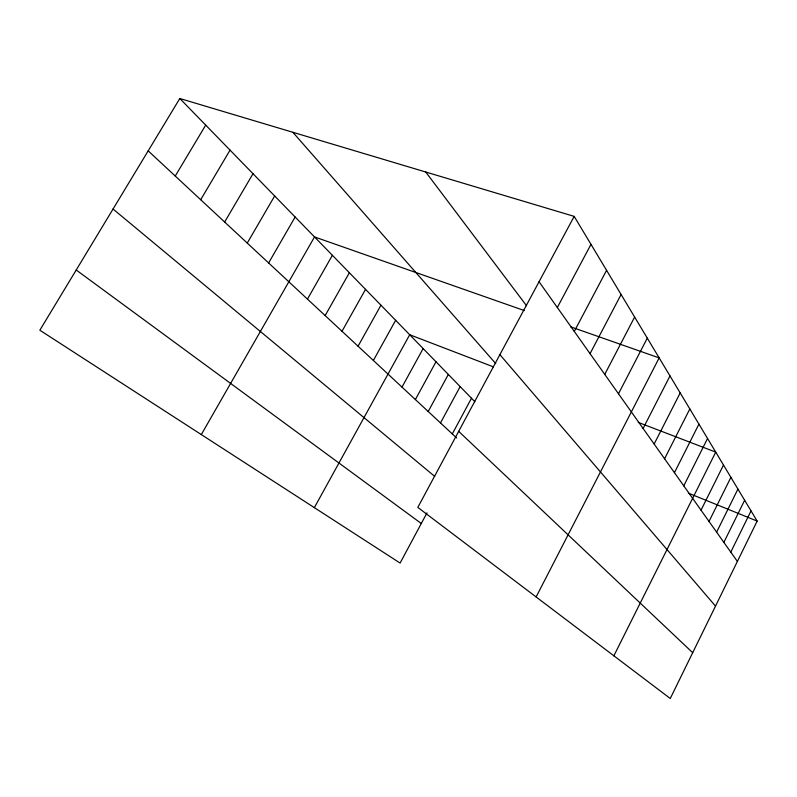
<?xml version="1.0" encoding="UTF-8"?>
<svg xmlns="http://www.w3.org/2000/svg" width="797" height="797" viewBox="0 0 797 797"><rect width="100%" height="100%" fill="white"/><g stroke="black" fill="none" stroke-linecap="round" stroke-linejoin="round"><path stroke-width="1.2" d="M574.179 216.376L757.15 521.079L670.267 698.501L417.817 507.4L574.179 216.376L179.813 98.499L39.85 330.217L400.104 563.071L426.993 512.86M723.865 542.378L744.637 500.237M730.779 552.132L751.033 510.897M716.623 532.167L737.932 489.069M709.021 521.437L730.899 477.353M701.031 510.17L723.507 465.05M613.869 655.801L715.736 452.108L638.248 422.39M683.776 485.841L707.557 438.489M674.441 472.671L698.929 424.124M664.578 458.763L689.823 408.951M654.148 444.049L680.19 392.911M643.099 428.457L669.988 375.925M536.122 596.953L659.159 357.893L570.622 326.82M618.492 393.768L647.294 338.137M604.754 374.391L634.631 317.047M590.059 353.659L621.092 294.501M574.288 331.422L606.587 270.332M557.342 307.512L590.985 244.36M452.298 433.927L471.495 398.241M440.492 422.938L460.148 386.585M428.198 411.501L448.332 374.441M415.376 399.566L435.999 361.768M401.997 387.103L423.137 348.558M314.347 507.639L409.708 334.74L493.363 366.829M373.375 360.463L395.651 320.304M358.062 346.207L380.946 305.191M342.003 331.263L365.534 289.351M325.156 315.582L349.365 272.733M307.463 299.104L332.379 255.289M201.312 434.574L314.526 236.938L524.227 310.541M268.619 262.95L295.139 217.013M247.259 243.065L274.656 195.972M224.654 222.024L253.008 173.716M200.695 199.718L230.054 150.135M175.25 176.037L205.706 125.109M688.299 493.104L757.15 521.079M76.223 270.004L421.294 523.499M113.054 209.033L434.714 476.387M148.192 150.852L456.651 437.981M458.673 431.346L692.693 652.703M179.813 98.499L474.843 401.688M292.888 132.302L495.734 363.591M499.898 354.645L715.507 606.109M425.747 172.013L526.558 305.759M539.061 281.74L737.384 561.447"/></g></svg>
